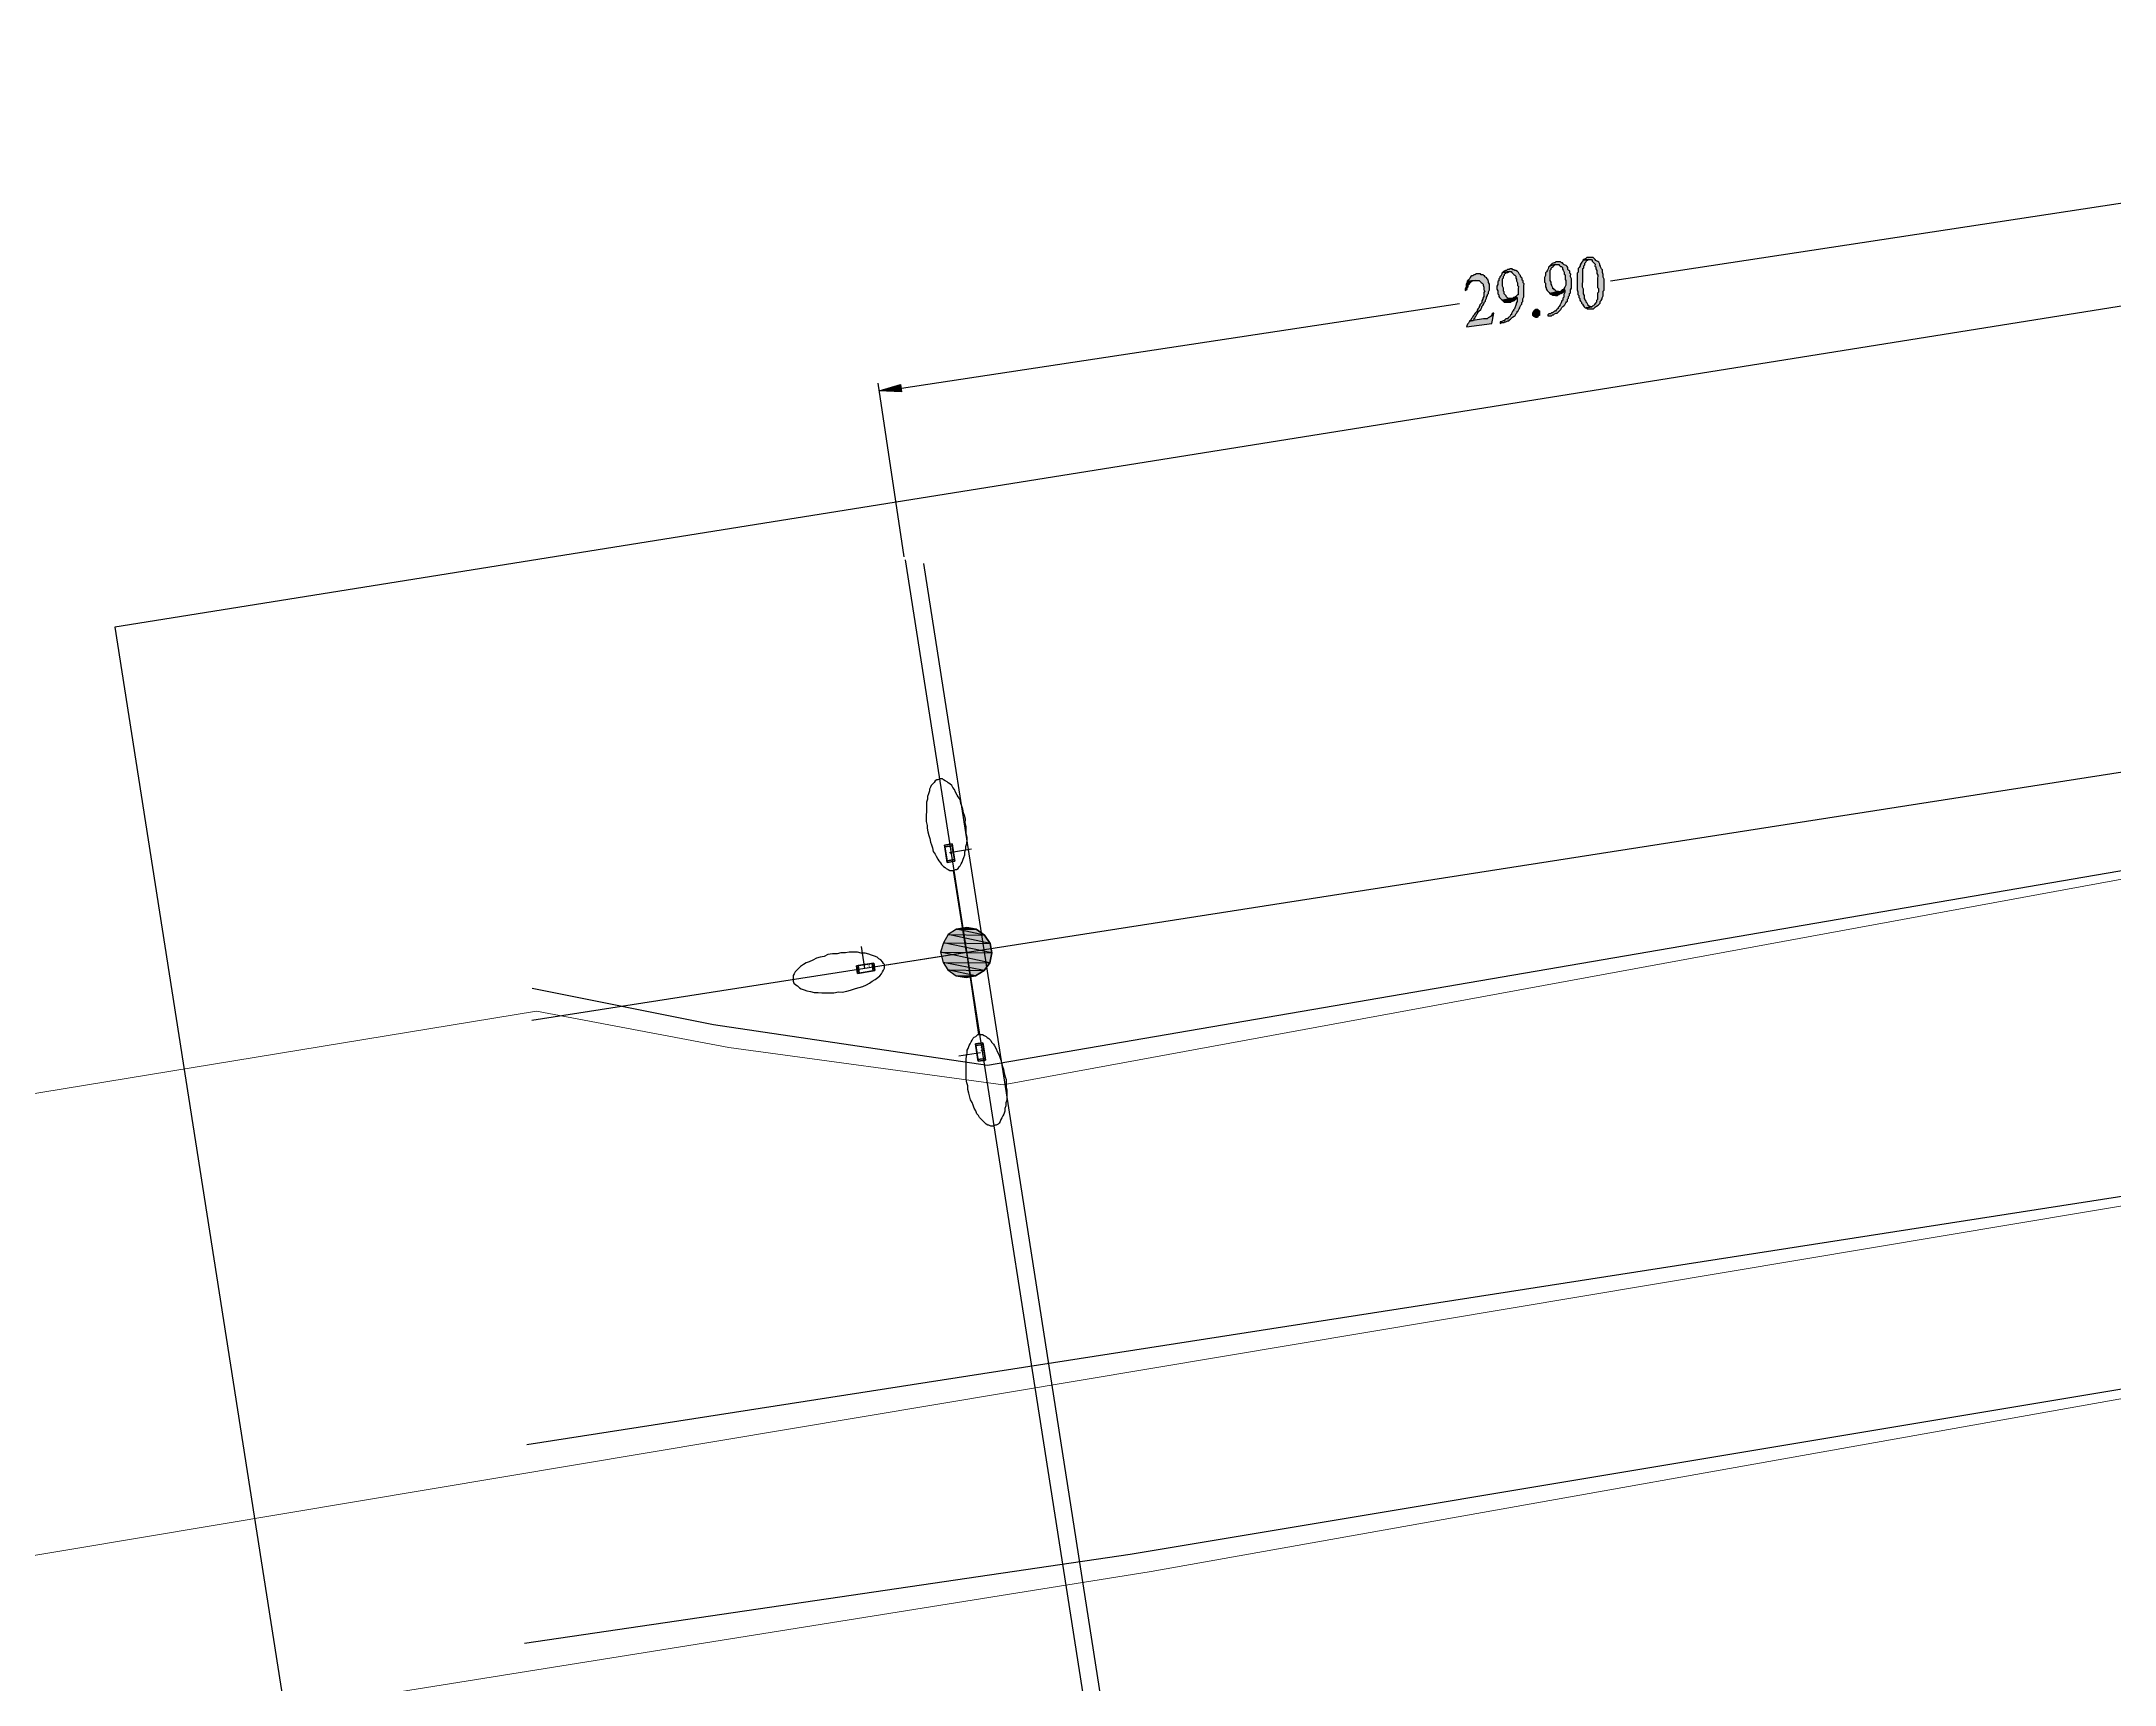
# Model space of a CAD drawing. Extents: x 2474 to 3317, y 1800 to 4862.
# Drawn here: x 2678.07 to 2724.83, y 3982.32 to 4019.39 of the extents above; entities that cross this region are included whole.
import ezdxf

# ---------------------------------------------------------------- set-up
doc = ezdxf.new("R2010")
doc.units = 0
doc.header["$MEASUREMENT"] = 0
for name, color, linetype in [('at_Entity', 7, 'Continuous'), ('at_Solid', 7, 'Continuous'), ('DLXLUM02', 4, 'Continuous'), ('DLXLUM03', 3, 'Continuous'), ('DLXLUMEX', 2, 'Continuous'), ('DLXSCENE', 7, 'Continuous')]:
    doc.layers.add(name, color=color, linetype=linetype)
doc.layers.add('ситуация', color=7, linetype='Continuous', lineweight=15)

# ---------------------------------------------------------------- blocks, each defined once
blk = doc.blocks.new('*U198')
for p, q in [((0.057, 0.189), (-0.111, 0.163)), ((-0.111, 0.163), (0.057, 0.189)), ((-0.111, 0.163), (-0.057, -0.189)), ((-0.057, -0.189), (-0.111, 0.163)), ((-0.111, 0.163), (-0.105, 0.125)), ((-0.105, 0.125), (-0.111, 0.163)), ((0.063, 0.151), (-0.105, 0.125)), ((-0.105, 0.125), (0.063, 0.151)), ((-0.105, 0.125), (-0.051, -0.228)), ((-0.051, -0.228), (-0.105, 0.125)), ((0.111, -0.163), (0.057, 0.189)), ((0.063, 0.151), (0.057, 0.189)), ((0.057, 0.189), (0.111, -0.163)), ((0.057, 0.189), (0.063, 0.151)), ((0.117, -0.202), (0.063, 0.151)), ((0.063, 0.151), (0.117, -0.202)), ((-0.057, -0.189), (0.111, -0.163)), ((0.111, -0.163), (-0.057, -0.189)), ((-0.057, -0.189), (-0.051, -0.228)), ((-0.051, -0.228), (-0.057, -0.189)), ((-0.051, -0.228), (0.117, -0.202)), ((0.117, -0.202), (-0.051, -0.228)), ((0.111, -0.163), (0.117, -0.202)), ((0.117, -0.202), (0.111, -0.163))]:
    blk.add_line(p, q)
at = {"color": 1}
blk.add_line((0.006, -0.039), (-0.488, -0.115), dxfattribs=at)
at = {"layer": 'DLXLUMEX', "color": 7}
blk.add_text('3', height=0.1, dxfattribs=at).set_placement((0, 0))
blk = doc.blocks.new('*U214')
for p, q in [((0.051, 0.228), (-0.117, 0.202)), ((-0.117, 0.202), (0.051, 0.228)), ((-0.117, 0.202), (-0.063, -0.151)), ((-0.111, 0.163), (-0.117, 0.202)), ((-0.117, 0.202), (-0.111, 0.163)), ((-0.063, -0.151), (-0.117, 0.202)), ((0.057, 0.189), (-0.111, 0.163)), ((-0.111, 0.163), (0.057, 0.189)), ((-0.111, 0.163), (-0.057, -0.189)), ((-0.057, -0.189), (-0.111, 0.163)), ((0.057, 0.189), (0.051, 0.228)), ((0.051, 0.228), (0.057, 0.189)), ((0.105, -0.125), (0.051, 0.228)), ((0.051, 0.228), (0.105, -0.125)), ((0.111, -0.163), (0.057, 0.189)), ((0.057, 0.189), (0.111, -0.163)), ((-0.063, -0.151), (0.105, -0.125)), ((0.105, -0.125), (-0.063, -0.151)), ((-0.063, -0.151), (-0.057, -0.189)), ((-0.057, -0.189), (-0.063, -0.151)), ((-0.057, -0.189), (0.111, -0.163)), ((0.111, -0.163), (-0.057, -0.189)), ((0.111, -0.163), (0.105, -0.125)), ((0.105, -0.125), (0.111, -0.163))]:
    blk.add_line(p, q)
at = {"color": 1}
blk.add_line((-0.006, 0.039), (0.488, 0.115), dxfattribs=at)
at = {"layer": 'DLXLUMEX', "color": 7}
blk.add_text('2', height=0.1, dxfattribs=at).set_placement((0, 0))
blk = doc.blocks.new('*U217')
at = {"color": 1}
blk.add_line((-0.039, -0.006), (-0.117, 0.488), dxfattribs=at)
for p, q in [((0.124, 0.106), (-0.228, 0.05)), ((-0.228, 0.05), (0.124, 0.106)), ((-0.19, 0.056), (-0.228, 0.05)), ((-0.228, 0.05), (-0.19, 0.056)), ((-0.228, 0.05), (-0.202, -0.118)), ((-0.202, -0.118), (-0.228, 0.05)), ((0.163, 0.112), (-0.19, 0.056)), ((-0.19, 0.056), (0.163, 0.112)), ((-0.19, 0.056), (-0.163, -0.112)), ((-0.163, -0.112), (-0.19, 0.056)), ((0.163, 0.112), (0.124, 0.106)), ((0.124, 0.106), (0.163, 0.112)), ((0.151, -0.062), (0.124, 0.106)), ((0.124, 0.106), (0.151, -0.062)), ((0.19, -0.056), (0.163, 0.112)), ((0.163, 0.112), (0.19, -0.056)), ((-0.202, -0.118), (0.151, -0.062)), ((0.151, -0.062), (-0.202, -0.118)), ((-0.163, -0.112), (-0.202, -0.118)), ((-0.202, -0.118), (-0.163, -0.112)), ((-0.163, -0.112), (0.19, -0.056)), ((0.19, -0.056), (-0.163, -0.112)), ((0.151, -0.062), (0.19, -0.056)), ((0.19, -0.056), (0.151, -0.062))]:
    blk.add_line(p, q)
at = {"layer": 'DLXLUMEX', "color": 7}
blk.add_text('3', height=0.1, dxfattribs=at).set_placement((0, 0))
blk = doc.blocks.new('*U218')
for p, q in [((2731.481, 4014.459), (2679.724, 4006.179)), ((2679.724, 4006.179), (2686.079, 3965.635))]:
    blk.add_line(p, q)

msp = doc.modelspace()

# ---------------------------------------------------------------- hatches: boundary and pattern name
at = {"layer": 'at_Solid'}
for points in [[(2712.105, 4014.337), (2712.084, 4014.316), (2712.062, 4014.296), (2712.062, 4014.275), (2712.041, 4014.233), (2712.019, 4014.191), (2711.998, 4014.17), (2711.997, 4014.128), (2711.997, 4014.107), (2711.976, 4014.066), (2711.975, 4014.045), (2711.975, 4014.003), (2711.974, 4013.961), (2711.995, 4013.939), (2711.995, 4013.897), (2711.994, 4013.855), (2712.015, 4013.834), (2712.015, 4013.813), (2712.035, 4013.771), (2712.056, 4013.749), (2712.077, 4013.728), (2712.097, 4013.707), (2712.287, 4013.747), (2712.266, 4013.747), (2712.245, 4013.747), (2712.224, 4013.769), (2712.203, 4013.79), (2712.183, 4013.811), (2712.162, 4013.811), (2712.162, 4013.832), (2712.141, 4013.875), (2712.142, 4013.896), (2712.121, 4013.917), (2712.121, 4013.959), (2712.101, 4014.001), (2712.101, 4014.022), (2712.102, 4014.064), (2712.102, 4014.085), (2712.102, 4014.127), (2712.103, 4014.148), (2712.103, 4014.19), (2712.104, 4014.232), (2712.125, 4014.253), (2712.125, 4014.274), (2712.146, 4014.295), (2712.168, 4014.316), (2712.189, 4014.336), (2712.21, 4014.357), (2712.231, 4014.357)], [(2712.253, 4014.42), (2712.232, 4014.42), (2712.211, 4014.399), (2712.19, 4014.399), (2712.147, 4014.379), (2712.126, 4014.358), (2712.105, 4014.337), (2712.231, 4014.357), (2712.273, 4014.356), (2712.294, 4014.356), (2712.315, 4014.335), (2712.336, 4014.314), (2712.357, 4014.313), (2712.377, 4014.292), (2712.377, 4014.25), (2712.398, 4014.229), (2712.418, 4014.187), (2712.418, 4014.144), (2712.438, 4014.123), (2712.438, 4014.081), (2712.437, 4014.039), (2712.437, 4014.018), (2712.458, 4013.997), (2712.458, 4013.955), (2712.457, 4013.913), (2712.457, 4013.892), (2712.435, 4013.85), (2712.414, 4013.808), (2712.393, 4013.788), (2712.372, 4013.788), (2712.35, 4013.767), (2712.435, 4013.787), (2712.434, 4013.766), (2712.434, 4013.724), (2712.412, 4013.682), (2712.412, 4013.661), (2712.412, 4013.619), (2712.39, 4013.598), (2712.39, 4013.556), (2712.369, 4013.536), (2712.347, 4013.494), (2712.326, 4013.452), (2712.304, 4013.41), (2712.283, 4013.39), (2712.283, 4013.369), (2712.261, 4013.348), (2712.24, 4013.327), (2712.219, 4013.306), (2712.198, 4013.307), (2712.177, 4013.286), (2712.155, 4013.265), (2712.134, 4013.265), (2712.113, 4013.245), (2712.071, 4013.245), (2712.05, 4013.224), (2712.049, 4013.203), (2712.092, 4013.203), (2712.134, 4013.202), (2712.155, 4013.223), (2712.176, 4013.223), (2712.197, 4013.244), (2712.239, 4013.264), (2712.26, 4013.264), (2712.282, 4013.285), (2712.303, 4013.305), (2712.324, 4013.326), (2712.345, 4013.347), (2712.367, 4013.389), (2712.388, 4013.409), (2712.409, 4013.43), (2712.431, 4013.451), (2712.452, 4013.493), (2712.473, 4013.513), (2712.495, 4013.534), (2712.495, 4013.576), (2712.516, 4013.597), (2712.517, 4013.639), (2712.538, 4013.66), (2712.539, 4013.702), (2712.56, 4013.723), (2712.56, 4013.765), (2712.561, 4013.786), (2712.582, 4013.827), (2712.582, 4013.848), (2712.583, 4013.89), (2712.583, 4013.932), (2712.584, 4013.953), (2712.584, 4013.995), (2712.584, 4014.016), (2712.585, 4014.037), (2712.564, 4014.08), (2712.564, 4014.101), (2712.565, 4014.143), (2712.544, 4014.164), (2712.544, 4014.206), (2712.524, 4014.227), (2712.503, 4014.249), (2712.503, 4014.291), (2712.483, 4014.312), (2712.462, 4014.333), (2712.42, 4014.355), (2712.399, 4014.376), (2712.379, 4014.397), (2712.358, 4014.397), (2712.337, 4014.419), (2712.316, 4014.419), (2712.274, 4014.419)], [(2712.842, 4014.455), (2712.841, 4014.434), (2712.82, 4014.413), (2712.799, 4014.392), (2712.777, 4014.35), (2712.777, 4014.329), (2712.756, 4014.288), (2712.734, 4014.267), (2712.734, 4014.225), (2712.733, 4014.183), (2712.712, 4014.162), (2712.712, 4014.12), (2712.711, 4014.099), (2712.711, 4014.057), (2712.711, 4014.036), (2712.71, 4013.994), (2712.71, 4013.952), (2712.709, 4013.931), (2712.709, 4013.889), (2712.708, 4013.847), (2712.708, 4013.805), (2712.708, 4013.784), (2712.728, 4013.742), (2712.728, 4013.721), (2712.727, 4013.679), (2712.748, 4013.657), (2712.748, 4013.615), (2712.768, 4013.594), (2712.768, 4013.552), (2712.789, 4013.531), (2712.81, 4013.51), (2712.809, 4013.489), (2712.83, 4013.467), (2712.851, 4013.425), (2712.871, 4013.404), (2712.892, 4013.382), (2712.913, 4013.382), (2713.039, 4013.402), (2713.018, 4013.402), (2712.977, 4013.424), (2712.956, 4013.424), (2712.956, 4013.445), (2712.935, 4013.487), (2712.915, 4013.508), (2712.915, 4013.529), (2712.894, 4013.551), (2712.894, 4013.572), (2712.874, 4013.593), (2712.874, 4013.635), (2712.874, 4013.656), (2712.854, 4013.698), (2712.854, 4013.74), (2712.854, 4013.761), (2712.855, 4013.803), (2712.834, 4013.845), (2712.835, 4013.887), (2712.835, 4013.908), (2712.835, 4013.929), (2712.836, 4013.971), (2712.836, 4014.014), (2712.837, 4014.035), (2712.837, 4014.077), (2712.838, 4014.119), (2712.838, 4014.14), (2712.838, 4014.182), (2712.839, 4014.224), (2712.839, 4014.266), (2712.861, 4014.286), (2712.861, 4014.328), (2712.882, 4014.349), (2712.883, 4014.391), (2712.904, 4014.412), (2712.926, 4014.454), (2712.947, 4014.453), (2712.968, 4014.474)], [(2712.968, 4014.516), (2712.926, 4014.517), (2712.905, 4014.496), (2712.863, 4014.475), (2712.842, 4014.455), (2712.968, 4014.474), (2712.989, 4014.474), (2713.031, 4014.474), (2713.052, 4014.452), (2713.051, 4014.431), (2713.072, 4014.41), (2713.093, 4014.389), (2713.114, 4014.367), (2713.113, 4014.325), (2713.134, 4014.304), (2713.134, 4014.283), (2713.134, 4014.262), (2713.154, 4014.22), (2713.154, 4014.199), (2713.153, 4014.157), (2713.174, 4014.115), (2713.174, 4014.094), (2713.173, 4014.052), (2713.173, 4014.01), (2713.172, 4013.968), (2713.172, 4013.926), (2713.171, 4013.884), (2713.171, 4013.842), (2713.191, 4013.82), (2713.191, 4013.778), (2713.19, 4013.736), (2713.169, 4013.715), (2713.169, 4013.673), (2713.168, 4013.652), (2713.168, 4013.631), (2713.168, 4013.61), (2713.167, 4013.568), (2713.146, 4013.548), (2713.146, 4013.506), (2713.124, 4013.485), (2713.124, 4013.464), (2713.103, 4013.464), (2713.082, 4013.422), (2713.061, 4013.423), (2713.039, 4013.402), (2712.913, 4013.382), (2712.934, 4013.361), (2712.976, 4013.361), (2712.997, 4013.36), (2713.018, 4013.36), (2713.039, 4013.36), (2713.06, 4013.36), (2713.081, 4013.359), (2713.102, 4013.38), (2713.123, 4013.401), (2713.145, 4013.422), (2713.187, 4013.442), (2713.208, 4013.463), (2713.229, 4013.484), (2713.23, 4013.526), (2713.251, 4013.546), (2713.273, 4013.588), (2713.273, 4013.609), (2713.294, 4013.651), (2713.295, 4013.693), (2713.295, 4013.714), (2713.296, 4013.756), (2713.317, 4013.777), (2713.317, 4013.819), (2713.318, 4013.84), (2713.318, 4013.882), (2713.319, 4013.924), (2713.319, 4013.945), (2713.319, 4013.987), (2713.32, 4014.029), (2713.299, 4014.071), (2713.3, 4014.113), (2713.3, 4014.134), (2713.28, 4014.176), (2713.28, 4014.218), (2713.28, 4014.239), (2713.26, 4014.261), (2713.239, 4014.303), (2713.239, 4014.324), (2713.219, 4014.345), (2713.219, 4014.366), (2713.198, 4014.409), (2713.177, 4014.43), (2713.136, 4014.451), (2713.115, 4014.473), (2713.094, 4014.494), (2713.073, 4014.515), (2713.052, 4014.515), (2713.031, 4014.516), (2712.989, 4014.516)], [(2710.231, 4013.981), (2710.23, 4013.96), (2710.209, 4013.918), (2710.208, 4013.855), (2710.187, 4013.813), (2710.186, 4013.771), (2710.228, 4013.792), (2710.229, 4013.834), (2710.25, 4013.855), (2710.251, 4013.897), (2710.272, 4013.917), (2710.293, 4013.938), (2710.314, 4013.959), (2710.336, 4013.98), (2710.357, 4014), (2710.378, 4014), (2710.42, 4014)], [(2710.443, 4014.147), (2710.4, 4014.126), (2710.379, 4014.126), (2710.358, 4014.106), (2710.337, 4014.106), (2710.316, 4014.085), (2710.295, 4014.064), (2710.273, 4014.022), (2710.252, 4014.002), (2710.231, 4013.981), (2710.42, 4014), (2710.441, 4013.999), (2710.483, 4013.999), (2710.504, 4013.999), (2710.525, 4013.977), (2710.545, 4013.956), (2710.566, 4013.935), (2710.587, 4013.914), (2710.587, 4013.893), (2710.607, 4013.85), (2710.607, 4013.829), (2710.606, 4013.787), (2710.627, 4013.766), (2710.606, 4013.724), (2710.605, 4013.703), (2710.605, 4013.661), (2710.605, 4013.64), (2710.583, 4013.599), (2710.583, 4013.578), (2710.562, 4013.536), (2710.561, 4013.494), (2710.54, 4013.473), (2710.519, 4013.452), (2710.518, 4013.431), (2710.497, 4013.41), (2710.497, 4013.389), (2710.475, 4013.369), (2710.454, 4013.327), (2710.454, 4013.306), (2710.432, 4013.285), (2710.411, 4013.264), (2710.39, 4013.223), (2710.368, 4013.202), (2710.347, 4013.16), (2710.326, 4013.139), (2710.304, 4013.098), (2710.283, 4013.077), (2710.367, 4013.097), (2710.389, 4013.118), (2710.389, 4013.139), (2710.41, 4013.159), (2710.41, 4013.18), (2710.432, 4013.201), (2710.453, 4013.243), (2710.475, 4013.285), (2710.496, 4013.305), (2710.538, 4013.347), (2710.56, 4013.389), (2710.56, 4013.41), (2710.581, 4013.431), (2710.603, 4013.472), (2710.624, 4013.514), (2710.646, 4013.535), (2710.646, 4013.556), (2710.667, 4013.598), (2710.668, 4013.619), (2710.689, 4013.66), (2710.689, 4013.681), (2710.711, 4013.702), (2710.711, 4013.723), (2710.711, 4013.744), (2710.733, 4013.786), (2710.733, 4013.828), (2710.733, 4013.849), (2710.734, 4013.891), (2710.734, 4013.912), (2710.713, 4013.954), (2710.714, 4013.975), (2710.693, 4014.018), (2710.672, 4014.039), (2710.673, 4014.06), (2710.631, 4014.081), (2710.631, 4014.102), (2710.61, 4014.103), (2710.589, 4014.124), (2710.547, 4014.124), (2710.527, 4014.146), (2710.506, 4014.146), (2710.464, 4014.146)], [(2711.031, 4014.182), (2711.01, 4014.161), (2711.01, 4014.14), (2710.988, 4014.098), (2710.967, 4014.077), (2710.967, 4014.056), (2710.946, 4014.036), (2710.945, 4013.994), (2710.924, 4013.973), (2710.923, 4013.931), (2710.923, 4013.91), (2710.902, 4013.868), (2710.901, 4013.847), (2710.901, 4013.805), (2710.921, 4013.763), (2710.921, 4013.742), (2710.921, 4013.7), (2710.941, 4013.678), (2710.941, 4013.636), (2710.962, 4013.615), (2710.982, 4013.594), (2711.003, 4013.573), (2711.024, 4013.551), (2711.235, 4013.591), (2711.214, 4013.591), (2711.172, 4013.592), (2711.151, 4013.592), (2711.13, 4013.613), (2711.109, 4013.634), (2711.109, 4013.655), (2711.088, 4013.677), (2711.068, 4013.698), (2711.068, 4013.74), (2711.047, 4013.761), (2711.048, 4013.803), (2711.048, 4013.824), (2711.028, 4013.867), (2711.028, 4013.909), (2711.028, 4013.93), (2711.029, 4013.951), (2711.029, 4013.993), (2711.03, 4014.035), (2711.051, 4014.055), (2711.051, 4014.097), (2711.073, 4014.118), (2711.073, 4014.139), (2711.094, 4014.16), (2711.115, 4014.181), (2711.136, 4014.18), (2711.179, 4014.201)], [(2711.179, 4014.243), (2711.137, 4014.244), (2711.116, 4014.223), (2711.095, 4014.223), (2711.053, 4014.202), (2711.031, 4014.182), (2711.179, 4014.201), (2711.2, 4014.201), (2711.221, 4014.201), (2711.241, 4014.179), (2711.262, 4014.158), (2711.283, 4014.137), (2711.304, 4014.115), (2711.324, 4014.094), (2711.324, 4014.052), (2711.345, 4014.031), (2711.345, 4014.01), (2711.344, 4013.989), (2711.365, 4013.947), (2711.365, 4013.926), (2711.364, 4013.884), (2711.385, 4013.862), (2711.384, 4013.82), (2711.384, 4013.799), (2711.384, 4013.757), (2711.383, 4013.715), (2711.383, 4013.673), (2711.362, 4013.674), (2711.34, 4013.653), (2711.319, 4013.632), (2711.298, 4013.611), (2711.277, 4013.611), (2711.361, 4013.611), (2711.361, 4013.59), (2711.36, 4013.568), (2711.36, 4013.526), (2711.338, 4013.485), (2711.338, 4013.464), (2711.317, 4013.422), (2711.316, 4013.401), (2711.295, 4013.359), (2711.274, 4013.338), (2711.273, 4013.317), (2711.252, 4013.297), (2711.231, 4013.255), (2711.23, 4013.234), (2711.209, 4013.213), (2711.188, 4013.171), (2711.167, 4013.172), (2711.145, 4013.151), (2711.145, 4013.13), (2711.103, 4013.13), (2711.082, 4013.109), (2711.061, 4013.089), (2711.04, 4013.089), (2710.997, 4013.068), (2710.976, 4013.069), (2710.976, 4013.027), (2711.018, 4013.047), (2711.06, 4013.047), (2711.081, 4013.067), (2711.102, 4013.067), (2711.145, 4013.088), (2711.166, 4013.087), (2711.187, 4013.108), (2711.208, 4013.129), (2711.229, 4013.15), (2711.251, 4013.171), (2711.293, 4013.191), (2711.314, 4013.212), (2711.336, 4013.254), (2711.357, 4013.274), (2711.357, 4013.295), (2711.378, 4013.316), (2711.4, 4013.358), (2711.421, 4013.379), (2711.421, 4013.4), (2711.443, 4013.441), (2711.464, 4013.462), (2711.465, 4013.504), (2711.486, 4013.525), (2711.486, 4013.567), (2711.487, 4013.588), (2711.508, 4013.63), (2711.509, 4013.672), (2711.509, 4013.693), (2711.509, 4013.735), (2711.51, 4013.756), (2711.51, 4013.798), (2711.511, 4013.84), (2711.511, 4013.882), (2711.512, 4013.924), (2711.491, 4013.945), (2711.491, 4013.987), (2711.471, 4014.008), (2711.471, 4014.05), (2711.45, 4014.072), (2711.43, 4014.093), (2711.43, 4014.114), (2711.409, 4014.135), (2711.388, 4014.178), (2711.368, 4014.199), (2711.326, 4014.22), (2711.305, 4014.221), (2711.284, 4014.242), (2711.263, 4014.242), (2711.242, 4014.263), (2711.2, 4014.264)], [(2711.277, 4013.611), (2711.256, 4013.591), (2711.235, 4013.591), (2711.024, 4013.551), (2711.045, 4013.53), (2711.065, 4013.509), (2711.086, 4013.509), (2711.129, 4013.508), (2711.15, 4013.508), (2711.171, 4013.508), (2711.192, 4013.507), (2711.213, 4013.507), (2711.234, 4013.528), (2711.255, 4013.528), (2711.297, 4013.548), (2711.318, 4013.569), (2711.34, 4013.59), (2711.361, 4013.611)], [(2712.35, 4013.767), (2712.329, 4013.746), (2712.287, 4013.747), (2712.097, 4013.707), (2712.118, 4013.686), (2712.139, 4013.685), (2712.16, 4013.664), (2712.181, 4013.664), (2712.223, 4013.663), (2712.244, 4013.663), (2712.265, 4013.663), (2712.286, 4013.684), (2712.307, 4013.684), (2712.329, 4013.704), (2712.35, 4013.704), (2712.392, 4013.725), (2712.413, 4013.745), (2712.435, 4013.787)], [(2710.831, 4013.259), (2710.81, 4013.26), (2710.789, 4013.239), (2710.789, 4013.218), (2710.768, 4013.197), (2710.746, 4013.176), (2710.704, 4013.156), (2710.683, 4013.135), (2710.641, 4013.136), (2710.599, 4013.136), (2710.367, 4013.097), (2710.283, 4013.077), (2710.261, 4013.035), (2710.24, 4013.014), (2710.219, 4012.972), (2710.218, 4012.951), (2710.787, 4013.029)], [(2711.778, 4013.353), (2711.82, 4013.353), (2711.841, 4013.332), (2711.862, 4013.31), (2711.861, 4013.268), (2711.861, 4013.226), (2711.86, 4013.205), (2711.839, 4013.206), (2711.818, 4013.164), (2711.797, 4013.164), (2711.776, 4013.164), (2711.734, 4013.186), (2711.713, 4013.207), (2711.714, 4013.228), (2711.714, 4013.249), (2711.714, 4013.27), (2711.736, 4013.312), (2711.757, 4013.333)], [(2697.449, 4011.651), (2697.468, 4011.483), (2696.964, 4011.509)], [(2698.713, 3999.365), (2698.522, 3999.241), (2699.342, 3999.231)], [(2698.945, 3999.404), (2698.713, 3999.365), (2699.154, 3999.36)], [(2698.713, 3999.365), (2699.154, 3999.36), (2699.342, 3999.231)], [(2698.415, 3999.053), (2698.35, 3998.844), (2699.505, 3998.83)], [(2698.522, 3999.241), (2698.415, 3999.053), (2699.466, 3999.041)], [(2698.415, 3999.053), (2699.466, 3999.041), (2699.505, 3998.83)], [(2698.522, 3999.241), (2699.342, 3999.231), (2699.466, 3999.041)], [(2698.35, 3998.844), (2698.41, 3998.612), (2699.461, 3998.6)], [(2698.35, 3998.844), (2699.505, 3998.83), (2699.461, 3998.6)], [(2698.41, 3998.612), (2698.513, 3998.443), (2699.332, 3998.433)], [(2698.41, 3998.612), (2699.461, 3998.6), (2699.332, 3998.433)], [(2698.513, 3998.443), (2698.701, 3998.314), (2699.142, 3998.309)], [(2698.513, 3998.443), (2699.332, 3998.433), (2699.142, 3998.309)], [(2698.701, 3998.314), (2699.142, 3998.309), (2698.931, 3998.27)]]:
    msp.add_hatch(color=256, dxfattribs=at).paths.add_polyline_path(points)

# ---------------------------------------------------------------- linework, layer by layer
at = {"layer": 'at_Entity', "color": 0}
for points in [[(2735.854, 4041.733), (2736.182, 4041.036), (2736.634, 4038.341), (2739.576, 4018.66), (2739.37, 4011.791), (2739.081, 4010.387), (2738.733, 4009.424), (2738.345, 4008.546), (2737.488, 4007.191), (2736.146, 4005.588), (2735.126, 4004.592), (2734.383, 4003.949), (2732.773, 4002.854), (2731.209, 4002.053), (2730.09, 4001.604), (2728.194, 4001.227), (2699.412, 3996.289), (2693.225, 3997.202), (2689.137, 3998.027)], [(2726.054, 4015.897), (2713.466, 4013.985)], [(2712.105, 4014.337), (2712.084, 4014.316), (2712.062, 4014.296), (2712.062, 4014.275), (2712.041, 4014.233), (2712.041, 4014.233), (2712.019, 4014.191), (2711.998, 4014.17), (2711.997, 4014.128), (2711.997, 4014.107), (2711.976, 4014.066), (2711.975, 4014.045), (2711.975, 4014.003), (2711.974, 4013.961), (2711.995, 4013.939), (2711.995, 4013.897), (2711.994, 4013.855), (2712.015, 4013.834), (2712.015, 4013.813), (2712.035, 4013.771), (2712.056, 4013.749), (2712.077, 4013.728), (2712.097, 4013.707), (2712.287, 4013.747), (2712.266, 4013.747), (2712.245, 4013.747), (2712.224, 4013.769), (2712.203, 4013.79), (2712.183, 4013.811), (2712.162, 4013.811), (2712.162, 4013.832), (2712.141, 4013.875), (2712.142, 4013.896), (2712.121, 4013.917), (2712.121, 4013.959), (2712.101, 4014.001), (2712.101, 4014.022), (2712.102, 4014.064), (2712.102, 4014.085), (2712.102, 4014.127), (2712.103, 4014.148), (2712.103, 4014.19), (2712.104, 4014.232), (2712.125, 4014.253), (2712.125, 4014.274), (2712.146, 4014.295), (2712.168, 4014.316), (2712.189, 4014.336), (2712.21, 4014.357), (2712.231, 4014.357), (2712.105, 4014.337)], [(2712.253, 4014.42), (2712.232, 4014.42), (2712.211, 4014.399), (2712.19, 4014.399), (2712.147, 4014.379), (2712.126, 4014.358), (2712.105, 4014.337), (2712.231, 4014.357), (2712.273, 4014.356), (2712.294, 4014.356), (2712.315, 4014.335), (2712.336, 4014.314), (2712.357, 4014.313), (2712.377, 4014.292), (2712.377, 4014.25), (2712.398, 4014.229), (2712.418, 4014.187), (2712.418, 4014.187), (2712.418, 4014.144), (2712.438, 4014.123), (2712.438, 4014.081), (2712.437, 4014.039), (2712.437, 4014.018), (2712.437, 4014.018), (2712.458, 4013.997), (2712.458, 4013.955), (2712.457, 4013.913), (2712.457, 4013.892), (2712.435, 4013.85), (2712.435, 4013.85), (2712.414, 4013.808), (2712.393, 4013.788), (2712.372, 4013.788), (2712.35, 4013.767), (2712.435, 4013.787), (2712.434, 4013.766), (2712.434, 4013.724), (2712.412, 4013.682), (2712.412, 4013.661), (2712.412, 4013.619), (2712.39, 4013.598), (2712.39, 4013.556), (2712.369, 4013.536), (2712.347, 4013.494), (2712.347, 4013.494), (2712.326, 4013.452), (2712.304, 4013.41), (2712.283, 4013.39), (2712.283, 4013.369), (2712.261, 4013.348), (2712.24, 4013.327), (2712.219, 4013.306), (2712.198, 4013.307), (2712.177, 4013.286), (2712.155, 4013.265), (2712.134, 4013.265), (2712.113, 4013.245), (2712.071, 4013.245), (2712.05, 4013.224), (2712.049, 4013.203), (2712.092, 4013.203), (2712.092, 4013.203), (2712.134, 4013.202), (2712.155, 4013.223), (2712.176, 4013.223), (2712.197, 4013.244), (2712.239, 4013.264), (2712.26, 4013.264), (2712.282, 4013.285), (2712.303, 4013.305), (2712.324, 4013.326), (2712.324, 4013.326), (2712.345, 4013.347), (2712.367, 4013.389), (2712.388, 4013.409), (2712.409, 4013.43), (2712.431, 4013.451), (2712.452, 4013.493), (2712.473, 4013.513), (2712.495, 4013.534), (2712.495, 4013.576), (2712.516, 4013.597), (2712.517, 4013.639), (2712.538, 4013.66), (2712.539, 4013.702), (2712.56, 4013.723), (2712.56, 4013.765), (2712.561, 4013.786), (2712.582, 4013.827), (2712.582, 4013.848), (2712.583, 4013.89), (2712.583, 4013.932), (2712.584, 4013.953), (2712.584, 4013.995), (2712.584, 4014.016), (2712.585, 4014.037), (2712.564, 4014.08), (2712.564, 4014.101), (2712.565, 4014.143), (2712.544, 4014.164), (2712.544, 4014.206), (2712.524, 4014.227), (2712.503, 4014.249), (2712.503, 4014.291), (2712.483, 4014.312), (2712.462, 4014.333), (2712.462, 4014.333), (2712.42, 4014.355), (2712.399, 4014.376), (2712.379, 4014.397), (2712.358, 4014.397), (2712.337, 4014.419), (2712.316, 4014.419), (2712.274, 4014.419), (2712.253, 4014.42)], [(2712.842, 4014.455), (2712.841, 4014.434), (2712.82, 4014.413), (2712.799, 4014.392), (2712.777, 4014.35), (2712.777, 4014.329), (2712.756, 4014.288), (2712.734, 4014.267), (2712.734, 4014.225), (2712.734, 4014.225), (2712.733, 4014.183), (2712.712, 4014.162), (2712.712, 4014.12), (2712.711, 4014.099), (2712.711, 4014.057), (2712.711, 4014.036), (2712.71, 4013.994), (2712.71, 4013.952), (2712.709, 4013.931), (2712.709, 4013.889), (2712.708, 4013.847), (2712.708, 4013.805), (2712.708, 4013.784), (2712.728, 4013.742), (2712.728, 4013.721), (2712.727, 4013.679), (2712.748, 4013.657), (2712.748, 4013.615), (2712.768, 4013.594), (2712.768, 4013.552), (2712.789, 4013.531), (2712.81, 4013.51), (2712.809, 4013.489), (2712.83, 4013.467), (2712.851, 4013.425), (2712.871, 4013.404), (2712.892, 4013.382), (2712.913, 4013.382), (2713.039, 4013.402), (2713.039, 4013.402), (2713.018, 4013.402), (2712.977, 4013.424), (2712.956, 4013.424), (2712.956, 4013.445), (2712.935, 4013.487), (2712.915, 4013.508), (2712.915, 4013.529), (2712.894, 4013.551), (2712.894, 4013.572), (2712.874, 4013.593), (2712.874, 4013.635), (2712.874, 4013.656), (2712.854, 4013.698), (2712.854, 4013.74), (2712.854, 4013.761), (2712.855, 4013.803), (2712.834, 4013.845), (2712.835, 4013.887), (2712.835, 4013.908), (2712.835, 4013.929), (2712.836, 4013.971), (2712.836, 4014.014), (2712.837, 4014.035), (2712.837, 4014.077), (2712.838, 4014.119), (2712.838, 4014.14), (2712.838, 4014.182), (2712.839, 4014.224), (2712.839, 4014.266), (2712.861, 4014.286), (2712.861, 4014.328), (2712.882, 4014.349), (2712.883, 4014.391), (2712.904, 4014.412), (2712.904, 4014.412), (2712.926, 4014.454), (2712.947, 4014.453), (2712.968, 4014.474), (2712.842, 4014.455)], [(2712.968, 4014.516), (2712.926, 4014.517), (2712.905, 4014.496), (2712.863, 4014.475), (2712.842, 4014.455), (2712.968, 4014.474), (2712.989, 4014.474), (2713.031, 4014.474), (2713.052, 4014.452), (2713.051, 4014.431), (2713.072, 4014.41), (2713.093, 4014.389), (2713.114, 4014.367), (2713.113, 4014.325), (2713.134, 4014.304), (2713.134, 4014.283), (2713.134, 4014.262), (2713.154, 4014.22), (2713.154, 4014.199), (2713.153, 4014.157), (2713.174, 4014.115), (2713.174, 4014.094), (2713.173, 4014.052), (2713.173, 4014.01), (2713.172, 4013.968), (2713.172, 4013.926), (2713.171, 4013.884), (2713.171, 4013.842), (2713.191, 4013.82), (2713.191, 4013.778), (2713.19, 4013.736), (2713.169, 4013.715), (2713.169, 4013.673), (2713.168, 4013.652), (2713.168, 4013.631), (2713.168, 4013.61), (2713.167, 4013.568), (2713.146, 4013.548), (2713.146, 4013.506), (2713.124, 4013.485), (2713.124, 4013.464), (2713.103, 4013.464), (2713.082, 4013.422), (2713.061, 4013.423), (2713.039, 4013.402), (2712.913, 4013.382), (2712.934, 4013.361), (2712.976, 4013.361), (2712.997, 4013.36), (2713.018, 4013.36), (2713.039, 4013.36), (2713.06, 4013.36), (2713.081, 4013.359), (2713.102, 4013.38), (2713.123, 4013.401), (2713.145, 4013.422), (2713.187, 4013.442), (2713.187, 4013.442), (2713.208, 4013.463), (2713.229, 4013.484), (2713.23, 4013.526), (2713.251, 4013.546), (2713.273, 4013.588), (2713.273, 4013.609), (2713.294, 4013.651), (2713.294, 4013.651), (2713.295, 4013.693), (2713.295, 4013.714), (2713.296, 4013.756), (2713.317, 4013.777), (2713.317, 4013.819), (2713.318, 4013.84), (2713.318, 4013.882), (2713.319, 4013.924), (2713.319, 4013.945), (2713.319, 4013.987), (2713.319, 4013.987), (2713.32, 4014.029), (2713.299, 4014.071), (2713.3, 4014.113), (2713.3, 4014.134), (2713.28, 4014.176), (2713.28, 4014.218), (2713.28, 4014.239), (2713.26, 4014.261), (2713.239, 4014.303), (2713.239, 4014.324), (2713.219, 4014.345), (2713.219, 4014.366), (2713.198, 4014.409), (2713.177, 4014.43), (2713.177, 4014.43), (2713.136, 4014.451), (2713.115, 4014.473), (2713.094, 4014.494), (2713.073, 4014.515), (2713.052, 4014.515), (2713.031, 4014.516), (2712.989, 4014.516), (2712.968, 4014.516)], [(2710.231, 4013.981), (2710.23, 4013.96), (2710.209, 4013.918), (2710.208, 4013.855), (2710.187, 4013.813), (2710.186, 4013.771), (2710.228, 4013.792), (2710.228, 4013.792), (2710.229, 4013.834), (2710.25, 4013.855), (2710.251, 4013.897), (2710.272, 4013.917), (2710.293, 4013.938), (2710.314, 4013.959), (2710.336, 4013.98), (2710.357, 4014), (2710.378, 4014), (2710.42, 4014), (2710.231, 4013.981)], [(2710.443, 4014.147), (2710.4, 4014.126), (2710.379, 4014.126), (2710.358, 4014.106), (2710.337, 4014.106), (2710.316, 4014.085), (2710.295, 4014.064), (2710.273, 4014.022), (2710.252, 4014.002), (2710.231, 4013.981), (2710.42, 4014), (2710.42, 4014), (2710.441, 4013.999), (2710.483, 4013.999), (2710.504, 4013.999), (2710.525, 4013.977), (2710.545, 4013.956), (2710.566, 4013.935), (2710.587, 4013.914), (2710.587, 4013.893), (2710.607, 4013.85), (2710.607, 4013.829), (2710.606, 4013.787), (2710.606, 4013.787), (2710.627, 4013.766), (2710.606, 4013.724), (2710.605, 4013.703), (2710.605, 4013.661), (2710.605, 4013.64), (2710.583, 4013.599), (2710.583, 4013.578), (2710.562, 4013.536), (2710.561, 4013.494), (2710.54, 4013.473), (2710.519, 4013.452), (2710.518, 4013.431), (2710.497, 4013.41), (2710.497, 4013.389), (2710.475, 4013.369), (2710.454, 4013.327), (2710.454, 4013.306), (2710.432, 4013.285), (2710.411, 4013.264), (2710.39, 4013.223), (2710.368, 4013.202), (2710.347, 4013.16), (2710.326, 4013.139), (2710.304, 4013.098), (2710.283, 4013.077), (2710.367, 4013.097), (2710.367, 4013.097), (2710.367, 4013.097), (2710.389, 4013.118), (2710.389, 4013.139), (2710.41, 4013.159), (2710.41, 4013.18), (2710.432, 4013.201), (2710.453, 4013.243), (2710.475, 4013.285), (2710.496, 4013.305), (2710.538, 4013.347), (2710.56, 4013.389), (2710.56, 4013.41), (2710.581, 4013.431), (2710.603, 4013.472), (2710.624, 4013.514), (2710.646, 4013.535), (2710.646, 4013.556), (2710.667, 4013.598), (2710.668, 4013.619), (2710.689, 4013.66), (2710.689, 4013.681), (2710.711, 4013.702), (2710.711, 4013.723), (2710.711, 4013.744), (2710.733, 4013.786), (2710.733, 4013.828), (2710.733, 4013.849), (2710.734, 4013.891), (2710.734, 4013.891), (2710.734, 4013.912), (2710.713, 4013.954), (2710.714, 4013.975), (2710.693, 4014.018), (2710.672, 4014.039), (2710.673, 4014.06), (2710.631, 4014.081), (2710.631, 4014.102), (2710.61, 4014.103), (2710.589, 4014.124), (2710.547, 4014.124), (2710.527, 4014.146), (2710.506, 4014.146), (2710.464, 4014.146), (2710.443, 4014.147)], [(2711.031, 4014.182), (2711.01, 4014.161), (2711.01, 4014.14), (2710.988, 4014.098), (2710.967, 4014.077), (2710.967, 4014.056), (2710.946, 4014.036), (2710.945, 4013.994), (2710.924, 4013.973), (2710.923, 4013.931), (2710.923, 4013.91), (2710.902, 4013.868), (2710.901, 4013.847), (2710.901, 4013.805), (2710.921, 4013.763), (2710.921, 4013.742), (2710.921, 4013.7), (2710.941, 4013.678), (2710.941, 4013.636), (2710.962, 4013.615), (2710.982, 4013.594), (2711.003, 4013.573), (2711.024, 4013.551), (2711.235, 4013.591), (2711.214, 4013.591), (2711.172, 4013.592), (2711.151, 4013.592), (2711.13, 4013.613), (2711.109, 4013.634), (2711.109, 4013.655), (2711.088, 4013.677), (2711.068, 4013.698), (2711.068, 4013.74), (2711.047, 4013.761), (2711.048, 4013.803), (2711.048, 4013.824), (2711.028, 4013.867), (2711.028, 4013.909), (2711.028, 4013.93), (2711.029, 4013.951), (2711.029, 4013.993), (2711.03, 4014.035), (2711.051, 4014.055), (2711.051, 4014.097), (2711.073, 4014.118), (2711.073, 4014.139), (2711.094, 4014.16), (2711.115, 4014.181), (2711.136, 4014.18), (2711.179, 4014.201), (2711.031, 4014.182)], [(2711.179, 4014.243), (2711.137, 4014.244), (2711.116, 4014.223), (2711.095, 4014.223), (2711.053, 4014.202), (2711.031, 4014.182), (2711.179, 4014.201), (2711.2, 4014.201), (2711.221, 4014.201), (2711.241, 4014.179), (2711.262, 4014.158), (2711.283, 4014.137), (2711.304, 4014.115), (2711.324, 4014.094), (2711.324, 4014.052), (2711.345, 4014.031), (2711.345, 4014.01), (2711.344, 4013.989), (2711.365, 4013.947), (2711.365, 4013.926), (2711.364, 4013.884), (2711.385, 4013.862), (2711.385, 4013.862), (2711.384, 4013.82), (2711.384, 4013.799), (2711.384, 4013.757), (2711.383, 4013.715), (2711.383, 4013.673), (2711.362, 4013.674), (2711.34, 4013.653), (2711.319, 4013.632), (2711.298, 4013.611), (2711.277, 4013.611), (2711.361, 4013.611), (2711.361, 4013.59), (2711.36, 4013.568), (2711.36, 4013.526), (2711.338, 4013.485), (2711.338, 4013.464), (2711.317, 4013.422), (2711.316, 4013.401), (2711.295, 4013.359), (2711.274, 4013.338), (2711.273, 4013.317), (2711.252, 4013.297), (2711.231, 4013.255), (2711.23, 4013.234), (2711.209, 4013.213), (2711.188, 4013.171), (2711.167, 4013.172), (2711.145, 4013.151), (2711.145, 4013.13), (2711.103, 4013.13), (2711.082, 4013.109), (2711.061, 4013.089), (2711.04, 4013.089), (2710.997, 4013.068), (2710.976, 4013.069), (2710.976, 4013.027), (2711.018, 4013.047), (2711.018, 4013.047), (2711.06, 4013.047), (2711.081, 4013.067), (2711.102, 4013.067), (2711.145, 4013.088), (2711.166, 4013.087), (2711.187, 4013.108), (2711.208, 4013.129), (2711.229, 4013.15), (2711.251, 4013.171), (2711.251, 4013.171), (2711.293, 4013.191), (2711.314, 4013.212), (2711.336, 4013.254), (2711.357, 4013.274), (2711.357, 4013.295), (2711.378, 4013.316), (2711.4, 4013.358), (2711.421, 4013.379), (2711.421, 4013.4), (2711.443, 4013.441), (2711.464, 4013.462), (2711.465, 4013.504), (2711.486, 4013.525), (2711.486, 4013.567), (2711.487, 4013.588), (2711.508, 4013.63), (2711.509, 4013.672), (2711.509, 4013.693), (2711.509, 4013.735), (2711.51, 4013.756), (2711.51, 4013.798), (2711.511, 4013.84), (2711.511, 4013.84), (2711.511, 4013.882), (2711.512, 4013.924), (2711.491, 4013.945), (2711.491, 4013.987), (2711.471, 4014.008), (2711.471, 4014.05), (2711.45, 4014.072), (2711.43, 4014.093), (2711.43, 4014.114), (2711.409, 4014.135), (2711.388, 4014.178), (2711.388, 4014.178), (2711.368, 4014.199), (2711.326, 4014.22), (2711.305, 4014.221), (2711.284, 4014.242), (2711.263, 4014.242), (2711.242, 4014.263), (2711.2, 4014.264), (2711.179, 4014.243)], [(2697.469, 4011.567), (2710.057, 4013.479)], [(2711.277, 4013.611), (2711.256, 4013.591), (2711.235, 4013.591), (2711.024, 4013.551), (2711.045, 4013.53), (2711.065, 4013.509), (2711.086, 4013.509), (2711.129, 4013.508), (2711.15, 4013.508), (2711.171, 4013.508), (2711.192, 4013.507), (2711.213, 4013.507), (2711.234, 4013.528), (2711.255, 4013.528), (2711.297, 4013.548), (2711.318, 4013.569), (2711.34, 4013.59), (2711.361, 4013.611), (2711.277, 4013.611)], [(2712.35, 4013.767), (2712.329, 4013.746), (2712.287, 4013.747), (2712.097, 4013.707), (2712.118, 4013.686), (2712.139, 4013.685), (2712.16, 4013.664), (2712.181, 4013.664), (2712.223, 4013.663), (2712.244, 4013.663), (2712.265, 4013.663), (2712.286, 4013.684), (2712.307, 4013.684), (2712.329, 4013.704), (2712.35, 4013.704), (2712.392, 4013.725), (2712.413, 4013.745), (2712.435, 4013.787), (2712.35, 4013.767)], [(2710.831, 4013.259), (2710.81, 4013.26), (2710.789, 4013.239), (2710.789, 4013.218), (2710.768, 4013.197), (2710.768, 4013.197), (2710.746, 4013.176), (2710.704, 4013.156), (2710.704, 4013.156), (2710.683, 4013.135), (2710.641, 4013.136), (2710.599, 4013.136), (2710.367, 4013.097), (2710.283, 4013.077), (2710.261, 4013.035), (2710.24, 4013.014), (2710.219, 4012.972), (2710.218, 4012.951), (2710.787, 4013.029), (2710.831, 4013.259)], [(2711.778, 4013.353), (2711.82, 4013.353), (2711.841, 4013.332), (2711.841, 4013.332), (2711.862, 4013.31), (2711.861, 4013.268), (2711.861, 4013.268), (2711.861, 4013.226), (2711.86, 4013.205), (2711.839, 4013.206), (2711.818, 4013.164), (2711.797, 4013.164), (2711.797, 4013.164), (2711.776, 4013.164), (2711.734, 4013.186), (2711.734, 4013.186), (2711.713, 4013.207), (2711.714, 4013.228), (2711.714, 4013.249), (2711.714, 4013.27), (2711.736, 4013.312), (2711.736, 4013.312), (2711.757, 4013.333), (2711.778, 4013.353), (2711.778, 4013.353), (2711.778, 4013.353), (2711.778, 4013.353)], [(2697.529, 4007.763), (2696.945, 4011.678)], [(2697.449, 4011.651), (2697.468, 4011.483), (2696.964, 4011.509), (2697.449, 4011.651)], [(2698.332, 4002.752), (2698.29, 4002.732), (2698.269, 4002.732), (2698.227, 4002.712), (2698.205, 4002.67), (2698.184, 4002.649), (2698.142, 4002.607), (2698.12, 4002.566), (2698.099, 4002.524), (2698.098, 4002.482), (2698.076, 4002.419), (2698.055, 4002.356), (2698.054, 4002.293), (2698.032, 4002.23), (2698.031, 4002.167), (2698.03, 4002.083), (2698.03, 4002.02), (2698.029, 4001.936), (2698.028, 4001.873), (2698.027, 4001.789), (2698.047, 4001.705), (2698.046, 4001.642), (2698.066, 4001.558), (2698.086, 4001.473), (2698.107, 4001.41), (2698.127, 4001.326), (2698.147, 4001.263), (2698.167, 4001.199), (2698.187, 4001.115), (2698.228, 4001.052), (2698.249, 4001.009), (2698.29, 4000.946), (2698.311, 4000.903), (2698.352, 4000.861), (2698.373, 4000.819), (2698.414, 4000.776), (2698.456, 4000.755), (2698.477, 4000.733), (2698.519, 4000.712), (2698.56, 4000.69), (2698.581, 4000.69), (2698.623, 4000.69), (2698.644, 4000.689), (2698.687, 4000.71), (2698.708, 4000.71), (2698.75, 4000.73), (2698.771, 4000.772), (2698.793, 4000.793), (2698.814, 4000.835), (2698.836, 4000.876), (2698.857, 4000.939), (2698.879, 4000.981), (2698.901, 4001.044), (2698.901, 4001.107), (2698.923, 4001.169), (2698.924, 4001.232), (2698.946, 4001.295), (2698.947, 4001.379), (2698.947, 4001.442), (2698.927, 4001.527), (2698.928, 4001.611), (2698.929, 4001.674), (2698.909, 4001.758), (2698.91, 4001.842), (2698.89, 4001.926), (2698.87, 4001.99), (2698.85, 4002.074), (2698.829, 4002.137), (2698.809, 4002.2), (2698.789, 4002.285), (2698.748, 4002.348), (2698.727, 4002.39), (2698.686, 4002.454), (2698.666, 4002.517), (2698.624, 4002.56), (2698.604, 4002.602), (2698.562, 4002.645), (2698.52, 4002.666), (2698.5, 4002.687), (2698.458, 4002.709), (2698.416, 4002.73), (2698.395, 4002.752), (2698.353, 4002.752), (2698.332, 4002.752), (2698.332, 4002.752)], [(2698.938, 3998.837), (2698.644, 4000.689)], [(2699.505, 3998.83), (2699.466, 3999.041), (2699.342, 3999.231), (2699.154, 3999.36), (2698.945, 3999.404), (2698.713, 3999.365), (2698.522, 3999.241), (2698.415, 3999.053), (2698.35, 3998.844), (2698.41, 3998.612), (2698.513, 3998.443), (2698.701, 3998.314), (2698.931, 3998.27), (2699.142, 3998.309), (2699.332, 3998.433), (2699.461, 3998.6), (2699.505, 3998.83), (2699.505, 3998.83)], [(2699.505, 3998.83), (2699.466, 3999.041), (2699.342, 3999.231), (2699.154, 3999.36), (2698.945, 3999.404), (2698.713, 3999.365), (2698.522, 3999.241), (2698.415, 3999.053), (2698.35, 3998.844), (2698.41, 3998.612), (2698.513, 3998.443), (2698.701, 3998.314), (2698.931, 3998.27), (2699.142, 3998.309), (2699.332, 3998.433), (2699.461, 3998.6), (2699.505, 3998.83), (2699.505, 3998.83)], [(2698.713, 3999.365), (2698.522, 3999.241), (2699.342, 3999.231), (2698.713, 3999.365)], [(2698.945, 3999.404), (2698.713, 3999.365), (2699.154, 3999.36), (2698.945, 3999.404)], [(2698.713, 3999.365), (2699.154, 3999.36), (2699.342, 3999.231), (2698.713, 3999.365)], [(2698.415, 3999.053), (2698.35, 3998.844), (2699.505, 3998.83), (2698.415, 3999.053)], [(2698.522, 3999.241), (2698.415, 3999.053), (2699.466, 3999.041), (2698.522, 3999.241)], [(2698.415, 3999.053), (2699.466, 3999.041), (2699.505, 3998.83), (2698.415, 3999.053)], [(2698.522, 3999.241), (2699.342, 3999.231), (2699.466, 3999.041), (2698.522, 3999.241)], [(2695.023, 3998.231), (2695.022, 3998.189), (2695.043, 3998.147), (2695.084, 3998.104), (2695.126, 3998.083), (2695.167, 3998.04), (2695.209, 3998.019), (2695.272, 3997.997), (2695.335, 3997.975), (2695.419, 3997.954), (2695.502, 3997.932), (2695.586, 3997.931), (2695.67, 3997.93), (2695.754, 3997.929), (2695.86, 3997.927), (2695.944, 3997.926), (2696.049, 3997.946), (2696.133, 3997.945), (2696.238, 3997.965), (2696.322, 3997.985), (2696.428, 3998.026), (2696.512, 3998.046), (2696.597, 3998.066), (2696.681, 3998.107), (2696.745, 3998.148), (2696.808, 3998.189), (2696.872, 3998.231), (2696.935, 3998.272), (2696.978, 3998.314), (2697.02, 3998.355), (2697.042, 3998.397), (2697.063, 3998.439), (2697.085, 3998.48), (2697.085, 3998.522), (2697.086, 3998.564), (2697.065, 3998.586), (2697.044, 3998.628), (2697.003, 3998.67), (2696.961, 3998.692), (2696.92, 3998.734), (2696.857, 3998.756), (2696.794, 3998.778), (2696.731, 3998.8), (2696.647, 3998.822), (2696.563, 3998.823), (2696.48, 3998.845), (2696.396, 3998.846), (2696.291, 3998.847), (2696.206, 3998.827), (2696.101, 3998.828), (2696.017, 3998.808), (2695.912, 3998.809), (2695.807, 3998.789), (2695.722, 3998.748), (2695.638, 3998.728), (2695.553, 3998.708), (2695.469, 3998.667), (2695.384, 3998.626), (2695.321, 3998.606), (2695.258, 3998.565), (2695.194, 3998.523), (2695.152, 3998.482), (2695.109, 3998.44), (2695.067, 3998.399), (2695.045, 3998.357), (2695.024, 3998.315), (2695.023, 3998.273), (2695.023, 3998.231), (2695.023, 3998.231)], [(2698.938, 3998.837), (2697.085, 3998.543)], [(2698.35, 3998.844), (2698.41, 3998.612), (2699.461, 3998.6), (2698.35, 3998.844)], [(2698.35, 3998.844), (2699.505, 3998.83), (2699.461, 3998.6), (2698.35, 3998.844)], [(2698.41, 3998.612), (2698.513, 3998.443), (2699.332, 3998.433), (2698.41, 3998.612)], [(2698.41, 3998.612), (2699.461, 3998.6), (2699.332, 3998.433), (2698.41, 3998.612)], [(2698.513, 3998.443), (2698.701, 3998.314), (2699.142, 3998.309), (2698.513, 3998.443)], [(2698.513, 3998.443), (2699.332, 3998.433), (2699.142, 3998.309), (2698.513, 3998.443)], [(2698.938, 3998.837), (2699.21, 3996.985)], [(2698.701, 3998.314), (2699.142, 3998.309), (2698.931, 3998.27), (2698.701, 3998.314)], [(2699.544, 3994.922), (2699.481, 3994.922), (2699.439, 3994.944), (2699.418, 3994.944), (2699.376, 3994.966), (2699.334, 3995.008), (2699.314, 3995.029), (2699.272, 3995.072), (2699.231, 3995.114), (2699.21, 3995.157), (2699.169, 3995.199), (2699.148, 3995.262), (2699.107, 3995.326), (2699.087, 3995.389), (2699.067, 3995.452), (2699.025, 3995.516), (2699.005, 3995.6), (2698.985, 3995.663), (2698.965, 3995.748), (2698.966, 3995.832), (2698.946, 3995.895), (2698.926, 3995.979), (2698.927, 3996.063), (2698.927, 3996.126), (2698.928, 3996.21), (2698.929, 3996.295), (2698.93, 3996.358), (2698.931, 3996.421), (2698.932, 3996.505), (2698.953, 3996.567), (2698.954, 3996.63), (2698.976, 3996.672), (2698.997, 3996.735), (2699.019, 3996.777), (2699.04, 3996.819), (2699.062, 3996.86), (2699.083, 3996.902), (2699.105, 3996.923), (2699.147, 3996.943), (2699.168, 3996.964), (2699.189, 3996.985), (2699.232, 3996.984), (2699.274, 3996.984), (2699.295, 3996.984), (2699.336, 3996.962), (2699.378, 3996.941), (2699.399, 3996.919), (2699.441, 3996.898), (2699.482, 3996.855), (2699.503, 3996.813), (2699.544, 3996.771), (2699.565, 3996.728), (2699.606, 3996.665), (2699.626, 3996.602), (2699.668, 3996.538), (2699.688, 3996.475), (2699.708, 3996.411), (2699.728, 3996.348), (2699.748, 3996.264), (2699.769, 3996.201), (2699.789, 3996.116), (2699.809, 3996.032), (2699.829, 3995.969), (2699.828, 3995.885), (2699.827, 3995.801), (2699.847, 3995.737), (2699.846, 3995.653), (2699.846, 3995.59), (2699.845, 3995.506), (2699.823, 3995.444), (2699.822, 3995.381), (2699.8, 3995.318), (2699.8, 3995.255), (2699.778, 3995.192), (2699.756, 3995.15), (2699.735, 3995.108), (2699.713, 3995.067), (2699.692, 3995.025), (2699.67, 3994.983), (2699.649, 3994.962), (2699.607, 3994.942), (2699.586, 3994.942), (2699.544, 3994.922), (2699.544, 3994.922)], [(2688.964, 3983.257), (2702.625, 3985.262), (2732.436, 3990.23), (2733.029, 3990.58), (2733.624, 3991.224), (2734.031, 3991.871), (2734.121, 3992.332), (2733.96, 3993.006), (2733.483, 3993.537), (2732.921, 3993.985), (2732.419, 3994.159), (2731.79, 3994.314), (2730.844, 3994.241), (2689.016, 3987.732)]]:
    msp.add_lwpolyline(points, dxfattribs=at)
at = {"layer": 'at_Entity', "color": 2}
for points in [[(2689.128, 3997.313), (2826.737, 4018.797)], [(2697.55, 4007.699), (2702.536, 3975.87)], [(2697.969, 4007.61), (2702.934, 3975.782)]]:
    msp.add_lwpolyline(points, dxfattribs=at)
at = {"layer": 'ситуация', "linetype": 'Continuous', "lineweight": 18}
for p, q in [((2728.475, 4001.131), (2699.765, 3995.854)), ((2689.235, 3997.51), (2656.86, 3992.215)), ((2693.573, 3996.691), (2689.235, 3997.51)), ((2699.765, 3995.854), (2693.573, 3996.691)), ((2731.191, 3994.159), (2606.802, 3973.325)), ((2703.098, 3984.872), (2732.843, 3990.17)), ((2646.491, 3975.816), (2703.098, 3984.872))]:
    msp.add_line(p, q, dxfattribs=at)

# ---------------------------------------------------------------- block references
at = {"layer": 'DLXLUM02'}
msp.add_blockref('*U214', (2698.559, 4001.057), dxfattribs=at)
at = {"layer": 'DLXLUM03'}
for name, p in [('*U217', (2696.681, 3998.484)), ('*U198', (2699.248, 3996.61))]:
    msp.add_blockref(name, p, dxfattribs=at)
at = {"layer": 'DLXSCENE'}
msp.add_blockref('*U218', (0, 0), dxfattribs=at)

doc.saveas('drawing.dxf')
